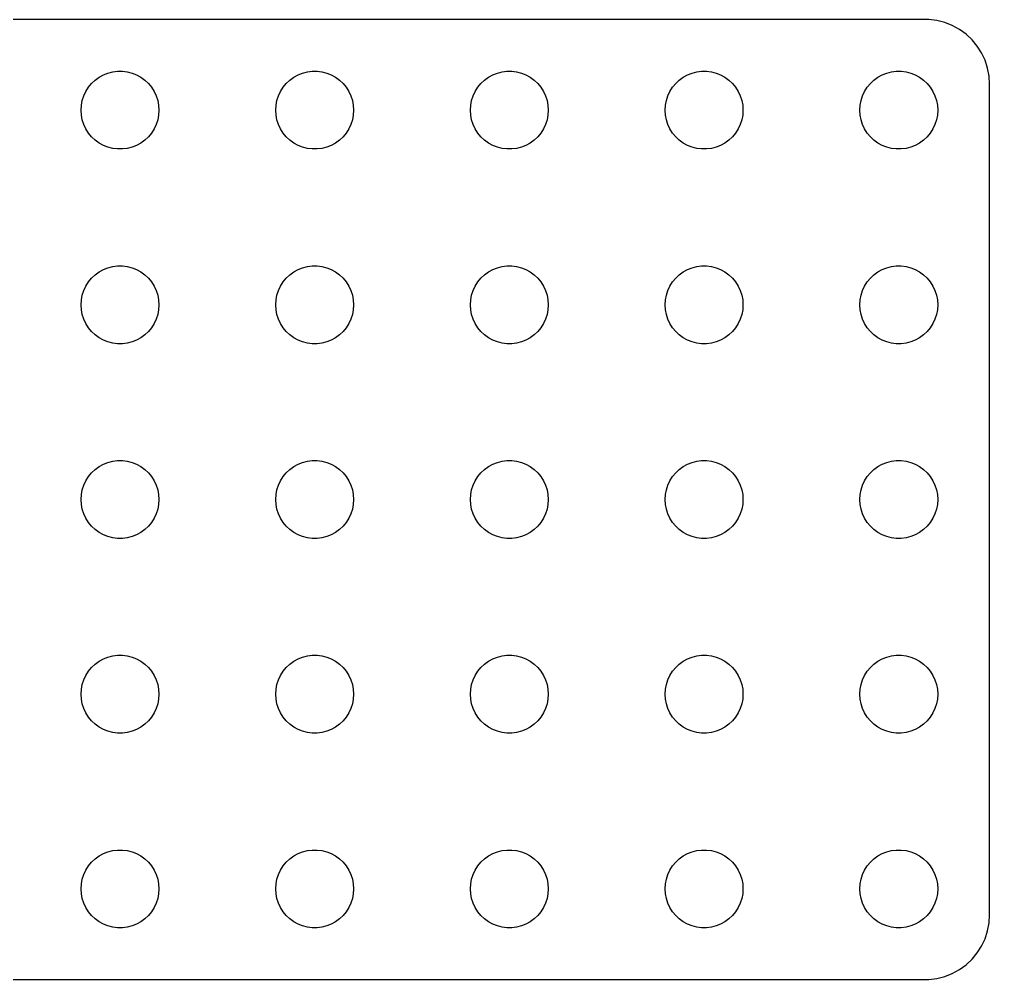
# Model space of a CAD drawing. Header units: metres. Extents: x -150 to 150, y -37 to 37.
# Drawn here: x 74.8 to 149.5, y -37 to 37 of the extents above; entities that cross this region are included whole.
import ezdxf

# ---------------------------------------------------------------- set-up
doc = ezdxf.new("R2010")
doc.units = ezdxf.units.M

msp = doc.modelspace()

# ---------------------------------------------------------------- linework, layer by layer
for p, q in [((144.814, 36.9901), (-144.814, 36.9901)), ((145.437, 36.9114), (144.814, 36.9901)), ((146.045, 36.7553), (145.437, 36.9114)), ((146.629, 36.5241), (146.045, 36.7553)), ((147.179, 36.2216), (146.629, 36.5241)), ((147.687, 35.8526), (147.179, 36.2216)), ((148.145, 35.4227), (147.687, 35.8526)), ((148.545, 34.9389), (148.145, 35.4227)), ((148.882, 34.4088), (148.545, 34.9389)), ((149.149, 33.8406), (148.882, 34.4088)), ((149.343, 33.2434), (149.149, 33.8406)), ((81.573, 32.8532), (81.9379, 32.9469)), ((81.9379, 32.9469), (82.3116, 32.9941)), ((82.3116, 32.9941), (82.6884, 32.9941)), ((82.6884, 32.9941), (83.0621, 32.9469)), ((83.0621, 32.9469), (83.427, 32.8532)), ((96.573, 32.8532), (96.9379, 32.9469)), ((96.9379, 32.9469), (97.3116, 32.9941)), ((97.3116, 32.9941), (97.6884, 32.9941)), ((97.6884, 32.9941), (98.0621, 32.9469)), ((98.0621, 32.9469), (98.427, 32.8532)), ((111.573, 32.8532), (111.938, 32.9469)), ((111.938, 32.9469), (112.312, 32.9941)), ((112.312, 32.9941), (112.688, 32.9941)), ((112.688, 32.9941), (113.062, 32.9469)), ((113.062, 32.9469), (113.427, 32.8532)), ((126.573, 32.8532), (126.938, 32.9469)), ((126.938, 32.9469), (127.312, 32.9941)), ((127.312, 32.9941), (127.688, 32.9941)), ((127.688, 32.9941), (128.062, 32.9469)), ((128.062, 32.9469), (128.427, 32.8532)), ((141.573, 32.8532), (141.938, 32.9469)), ((141.938, 32.9469), (142.312, 32.9941)), ((142.312, 32.9941), (142.688, 32.9941)), ((142.688, 32.9941), (143.062, 32.9469)), ((143.062, 32.9469), (143.427, 32.8532)), ((149.461, 32.6267), (149.343, 33.2434)), ((80.3131, 32.0536), (80.5877, 32.3115)), ((80.5877, 32.3115), (80.8925, 32.533)), ((80.8925, 32.533), (81.2227, 32.7145)), ((81.2227, 32.7145), (81.573, 32.8532)), ((83.427, 32.8532), (83.7773, 32.7145)), ((83.7773, 32.7145), (84.1075, 32.533)), ((84.1075, 32.533), (84.4123, 32.3115)), ((84.4123, 32.3115), (84.6869, 32.0536)), ((95.3131, 32.0536), (95.5877, 32.3115)), ((95.5877, 32.3115), (95.8925, 32.533)), ((95.8925, 32.533), (96.2227, 32.7145)), ((96.2227, 32.7145), (96.573, 32.8532)), ((98.427, 32.8532), (98.7773, 32.7145)), ((98.7773, 32.7145), (99.1075, 32.533)), ((99.1075, 32.533), (99.4123, 32.3115)), ((99.4123, 32.3115), (99.6869, 32.0536)), ((110.313, 32.0536), (110.588, 32.3115)), ((110.588, 32.3115), (110.893, 32.533)), ((110.893, 32.533), (111.223, 32.7145)), ((111.223, 32.7145), (111.573, 32.8532)), ((113.427, 32.8532), (113.777, 32.7145)), ((113.777, 32.7145), (114.107, 32.533)), ((114.107, 32.533), (114.412, 32.3115)), ((114.412, 32.3115), (114.687, 32.0536)), ((125.313, 32.0536), (125.588, 32.3115)), ((125.588, 32.3115), (125.893, 32.533)), ((125.893, 32.533), (126.223, 32.7145)), ((126.223, 32.7145), (126.573, 32.8532)), ((128.427, 32.8532), (128.777, 32.7145)), ((128.777, 32.7145), (129.107, 32.533)), ((129.107, 32.533), (129.412, 32.3115)), ((129.412, 32.3115), (129.687, 32.0536)), ((140.313, 32.0536), (140.588, 32.3115)), ((140.588, 32.3115), (140.893, 32.533)), ((140.893, 32.533), (141.223, 32.7145)), ((141.223, 32.7145), (141.573, 32.8532)), ((143.427, 32.8532), (143.777, 32.7145)), ((143.777, 32.7145), (144.107, 32.533)), ((144.107, 32.533), (144.412, 32.3115)), ((144.412, 32.3115), (144.687, 32.0536)), ((149.5, 32), (149.461, 32.6267)), ((79.7107, 31.1044), (79.8711, 31.4453)), ((79.8711, 31.4453), (80.073, 31.7634)), ((80.073, 31.7634), (80.3131, 32.0536)), ((84.6869, 32.0536), (84.927, 31.7634)), ((84.927, 31.7634), (85.1289, 31.4453)), ((85.1289, 31.4453), (85.2893, 31.1044)), ((94.7107, 31.1044), (94.8711, 31.4453)), ((94.8711, 31.4453), (95.073, 31.7634)), ((95.073, 31.7634), (95.3131, 32.0536)), ((99.6869, 32.0536), (99.927, 31.7634)), ((99.927, 31.7634), (100.129, 31.4453)), ((100.129, 31.4453), (100.289, 31.1044)), ((109.711, 31.1044), (109.871, 31.4453)), ((109.871, 31.4453), (110.073, 31.7634)), ((110.073, 31.7634), (110.313, 32.0536)), ((114.687, 32.0536), (114.927, 31.7634)), ((114.927, 31.7634), (115.129, 31.4453)), ((115.129, 31.4453), (115.289, 31.1044)), ((124.711, 31.1044), (124.871, 31.4453)), ((124.871, 31.4453), (125.073, 31.7634)), ((125.073, 31.7634), (125.313, 32.0536)), ((129.687, 32.0536), (129.927, 31.7634)), ((129.927, 31.7634), (130.129, 31.4453)), ((130.129, 31.4453), (130.289, 31.1044)), ((139.711, 31.1044), (139.871, 31.4453)), ((139.871, 31.4453), (140.073, 31.7634)), ((140.073, 31.7634), (140.313, 32.0536)), ((144.687, 32.0536), (144.927, 31.7634)), ((144.927, 31.7634), (145.129, 31.4453)), ((145.129, 31.4453), (145.289, 31.1044)), ((149.5, -32), (149.5, 32)), ((79.5237, 30.376), (79.5943, 30.7461)), ((79.5943, 30.7461), (79.7107, 31.1044)), ((85.2893, 31.1044), (85.4057, 30.7461)), ((85.4057, 30.7461), (85.4763, 30.376)), ((94.5237, 30.376), (94.5943, 30.7461)), ((94.5943, 30.7461), (94.7107, 31.1044)), ((100.289, 31.1044), (100.406, 30.7461)), ((100.406, 30.7461), (100.476, 30.376)), ((109.524, 30.376), (109.594, 30.7461)), ((109.594, 30.7461), (109.711, 31.1044)), ((115.289, 31.1044), (115.406, 30.7461)), ((115.406, 30.7461), (115.476, 30.376)), ((124.524, 30.376), (124.594, 30.7461)), ((124.594, 30.7461), (124.711, 31.1044)), ((130.289, 31.1044), (130.406, 30.7461)), ((130.406, 30.7461), (130.476, 30.376)), ((139.524, 30.376), (139.594, 30.7461)), ((139.594, 30.7461), (139.711, 31.1044)), ((145.289, 31.1044), (145.406, 30.7461)), ((145.406, 30.7461), (145.476, 30.376)), ((79.5, 30), (79.5237, 30.376)), ((79.5237, 29.624), (79.5, 30)), ((85.4763, 30.376), (85.5, 30)), ((85.5, 30), (85.4763, 29.624)), ((94.5, 30), (94.5237, 30.376)), ((94.5237, 29.624), (94.5, 30)), ((100.476, 30.376), (100.5, 30)), ((100.5, 30), (100.476, 29.624)), ((109.5, 30), (109.524, 30.376)), ((109.524, 29.624), (109.5, 30)), ((115.476, 30.376), (115.5, 30)), ((115.5, 30), (115.476, 29.624)), ((124.5, 30), (124.524, 30.376)), ((124.524, 29.624), (124.5, 30)), ((130.476, 30.376), (130.5, 30)), ((130.5, 30), (130.476, 29.624)), ((139.5, 30), (139.524, 30.376)), ((139.524, 29.624), (139.5, 30)), ((145.476, 30.376), (145.5, 30)), ((145.5, 30), (145.476, 29.624)), ((79.5943, 29.2539), (79.5237, 29.624)), ((79.7107, 28.8956), (79.5943, 29.2539)), ((85.4057, 29.2539), (85.2893, 28.8956)), ((85.4763, 29.624), (85.4057, 29.2539)), ((94.5943, 29.2539), (94.5237, 29.624)), ((94.7107, 28.8956), (94.5943, 29.2539)), ((100.406, 29.2539), (100.289, 28.8956)), ((100.476, 29.624), (100.406, 29.2539)), ((109.594, 29.2539), (109.524, 29.624)), ((109.711, 28.8956), (109.594, 29.2539)), ((115.406, 29.2539), (115.289, 28.8956)), ((115.476, 29.624), (115.406, 29.2539)), ((124.594, 29.2539), (124.524, 29.624)), ((124.711, 28.8956), (124.594, 29.2539)), ((130.406, 29.2539), (130.289, 28.8956)), ((130.476, 29.624), (130.406, 29.2539)), ((139.594, 29.2539), (139.524, 29.624)), ((139.711, 28.8956), (139.594, 29.2539)), ((145.406, 29.2539), (145.289, 28.8956)), ((145.476, 29.624), (145.406, 29.2539)), ((79.8711, 28.5547), (79.7107, 28.8956)), ((80.073, 28.2366), (79.8711, 28.5547)), ((85.1289, 28.5547), (84.927, 28.2366)), ((85.2893, 28.8956), (85.1289, 28.5547)), ((94.8711, 28.5547), (94.7107, 28.8956)), ((95.073, 28.2366), (94.8711, 28.5547)), ((100.129, 28.5547), (99.927, 28.2366)), ((100.289, 28.8956), (100.129, 28.5547)), ((109.871, 28.5547), (109.711, 28.8956)), ((110.073, 28.2366), (109.871, 28.5547)), ((115.129, 28.5547), (114.927, 28.2366)), ((115.289, 28.8956), (115.129, 28.5547)), ((124.871, 28.5547), (124.711, 28.8956)), ((125.073, 28.2366), (124.871, 28.5547)), ((130.129, 28.5547), (129.927, 28.2366)), ((130.289, 28.8956), (130.129, 28.5547)), ((139.871, 28.5547), (139.711, 28.8956)), ((140.073, 28.2366), (139.871, 28.5547)), ((145.129, 28.5547), (144.927, 28.2366)), ((145.289, 28.8956), (145.129, 28.5547)), ((80.3131, 27.9464), (80.073, 28.2366)), ((80.5877, 27.6884), (80.3131, 27.9464)), ((80.8925, 27.467), (80.5877, 27.6884)), ((84.4123, 27.6884), (84.1075, 27.467)), ((84.6869, 27.9464), (84.4123, 27.6884)), ((84.927, 28.2366), (84.6869, 27.9464)), ((95.3131, 27.9464), (95.073, 28.2366)), ((95.5877, 27.6884), (95.3131, 27.9464)), ((95.8925, 27.467), (95.5877, 27.6884)), ((99.4123, 27.6884), (99.1075, 27.467)), ((99.6869, 27.9464), (99.4123, 27.6884)), ((99.927, 28.2366), (99.6869, 27.9464)), ((110.313, 27.9464), (110.073, 28.2366)), ((110.588, 27.6884), (110.313, 27.9464)), ((110.893, 27.467), (110.588, 27.6884)), ((114.412, 27.6884), (114.107, 27.467)), ((114.687, 27.9464), (114.412, 27.6884)), ((114.927, 28.2366), (114.687, 27.9464)), ((125.313, 27.9464), (125.073, 28.2366)), ((125.588, 27.6884), (125.313, 27.9464)), ((125.893, 27.467), (125.588, 27.6884)), ((129.412, 27.6884), (129.107, 27.467)), ((129.687, 27.9464), (129.412, 27.6884)), ((129.927, 28.2366), (129.687, 27.9464)), ((140.313, 27.9464), (140.073, 28.2366)), ((140.588, 27.6884), (140.313, 27.9464)), ((140.893, 27.467), (140.588, 27.6884)), ((144.412, 27.6884), (144.107, 27.467)), ((144.687, 27.9464), (144.412, 27.6884)), ((144.927, 28.2366), (144.687, 27.9464)), ((81.2227, 27.2855), (80.8925, 27.467)), ((81.573, 27.1468), (81.2227, 27.2855)), ((81.9379, 27.0531), (81.573, 27.1468)), ((82.3116, 27.0059), (81.9379, 27.0531)), ((82.6884, 27.0059), (82.3116, 27.0059)), ((83.0621, 27.0531), (82.6884, 27.0059)), ((83.427, 27.1468), (83.0621, 27.0531)), ((83.7773, 27.2855), (83.427, 27.1468)), ((84.1075, 27.467), (83.7773, 27.2855)), ((96.2227, 27.2855), (95.8925, 27.467)), ((96.573, 27.1468), (96.2227, 27.2855)), ((96.9379, 27.0531), (96.573, 27.1468)), ((97.3116, 27.0059), (96.9379, 27.0531)), ((97.6884, 27.0059), (97.3116, 27.0059)), ((98.0621, 27.0531), (97.6884, 27.0059)), ((98.427, 27.1468), (98.0621, 27.0531)), ((98.7773, 27.2855), (98.427, 27.1468)), ((99.1075, 27.467), (98.7773, 27.2855)), ((111.223, 27.2855), (110.893, 27.467)), ((111.573, 27.1468), (111.223, 27.2855)), ((111.938, 27.0531), (111.573, 27.1468)), ((112.312, 27.0059), (111.938, 27.0531)), ((112.688, 27.0059), (112.312, 27.0059)), ((113.062, 27.0531), (112.688, 27.0059)), ((113.427, 27.1468), (113.062, 27.0531)), ((113.777, 27.2855), (113.427, 27.1468)), ((114.107, 27.467), (113.777, 27.2855)), ((126.223, 27.2855), (125.893, 27.467)), ((126.573, 27.1468), (126.223, 27.2855)), ((126.938, 27.0531), (126.573, 27.1468)), ((127.312, 27.0059), (126.938, 27.0531)), ((127.688, 27.0059), (127.312, 27.0059)), ((128.062, 27.0531), (127.688, 27.0059)), ((128.427, 27.1468), (128.062, 27.0531)), ((128.777, 27.2855), (128.427, 27.1468)), ((129.107, 27.467), (128.777, 27.2855)), ((141.223, 27.2855), (140.893, 27.467)), ((141.573, 27.1468), (141.223, 27.2855)), ((141.938, 27.0531), (141.573, 27.1468)), ((142.312, 27.0059), (141.938, 27.0531)), ((142.688, 27.0059), (142.312, 27.0059)), ((143.062, 27.0531), (142.688, 27.0059)), ((143.427, 27.1468), (143.062, 27.0531)), ((143.777, 27.2855), (143.427, 27.1468)), ((144.107, 27.467), (143.777, 27.2855)), ((81.573, 17.8532), (81.9379, 17.9469)), ((81.9379, 17.9469), (82.3116, 17.9941)), ((82.3116, 17.9941), (82.6884, 17.9941)), ((82.6884, 17.9941), (83.0621, 17.9469)), ((83.0621, 17.9469), (83.427, 17.8532)), ((96.573, 17.8532), (96.9379, 17.9469)), ((96.9379, 17.9469), (97.3116, 17.9941)), ((97.3116, 17.9941), (97.6884, 17.9941)), ((97.6884, 17.9941), (98.0621, 17.9469)), ((98.0621, 17.9469), (98.427, 17.8532)), ((111.573, 17.8532), (111.938, 17.9469)), ((111.938, 17.9469), (112.312, 17.9941)), ((112.312, 17.9941), (112.688, 17.9941)), ((112.688, 17.9941), (113.062, 17.9469)), ((113.062, 17.9469), (113.427, 17.8532)), ((126.573, 17.8532), (126.938, 17.9469)), ((126.938, 17.9469), (127.312, 17.9941)), ((127.312, 17.9941), (127.688, 17.9941)), ((127.688, 17.9941), (128.062, 17.9469)), ((128.062, 17.9469), (128.427, 17.8532)), ((141.573, 17.8532), (141.938, 17.9469)), ((141.938, 17.9469), (142.312, 17.9941)), ((142.312, 17.9941), (142.688, 17.9941)), ((142.688, 17.9941), (143.062, 17.9469)), ((143.062, 17.9469), (143.427, 17.8532)), ((80.3131, 17.0536), (80.5877, 17.3115)), ((80.5877, 17.3115), (80.8925, 17.533)), ((80.8925, 17.533), (81.2227, 17.7145)), ((81.2227, 17.7145), (81.573, 17.8532)), ((83.427, 17.8532), (83.7773, 17.7145)), ((83.7773, 17.7145), (84.1075, 17.533)), ((84.1075, 17.533), (84.4123, 17.3115)), ((84.4123, 17.3115), (84.6869, 17.0536)), ((95.3131, 17.0536), (95.5877, 17.3115)), ((95.5877, 17.3115), (95.8925, 17.533)), ((95.8925, 17.533), (96.2227, 17.7145)), ((96.2227, 17.7145), (96.573, 17.8532)), ((98.427, 17.8532), (98.7773, 17.7145)), ((98.7773, 17.7145), (99.1075, 17.533)), ((99.1075, 17.533), (99.4123, 17.3115)), ((99.4123, 17.3115), (99.6869, 17.0536)), ((110.313, 17.0536), (110.588, 17.3115)), ((110.588, 17.3115), (110.893, 17.533)), ((110.893, 17.533), (111.223, 17.7145)), ((111.223, 17.7145), (111.573, 17.8532)), ((113.427, 17.8532), (113.777, 17.7145)), ((113.777, 17.7145), (114.107, 17.533)), ((114.107, 17.533), (114.412, 17.3115)), ((114.412, 17.3115), (114.687, 17.0536)), ((125.313, 17.0536), (125.588, 17.3115)), ((125.588, 17.3115), (125.893, 17.533)), ((125.893, 17.533), (126.223, 17.7145)), ((126.223, 17.7145), (126.573, 17.8532)), ((128.427, 17.8532), (128.777, 17.7145)), ((128.777, 17.7145), (129.107, 17.533)), ((129.107, 17.533), (129.412, 17.3115)), ((129.412, 17.3115), (129.687, 17.0536)), ((140.313, 17.0536), (140.588, 17.3115)), ((140.588, 17.3115), (140.893, 17.533)), ((140.893, 17.533), (141.223, 17.7145)), ((141.223, 17.7145), (141.573, 17.8532)), ((143.427, 17.8532), (143.777, 17.7145)), ((143.777, 17.7145), (144.107, 17.533)), ((144.107, 17.533), (144.412, 17.3115)), ((144.412, 17.3115), (144.687, 17.0536)), ((79.7107, 16.1044), (79.8711, 16.4453)), ((79.8711, 16.4453), (80.073, 16.7634)), ((80.073, 16.7634), (80.3131, 17.0536)), ((84.6869, 17.0536), (84.927, 16.7634)), ((84.927, 16.7634), (85.1289, 16.4453)), ((85.1289, 16.4453), (85.2893, 16.1044)), ((94.7107, 16.1044), (94.8711, 16.4453)), ((94.8711, 16.4453), (95.073, 16.7634)), ((95.073, 16.7634), (95.3131, 17.0536)), ((99.6869, 17.0536), (99.927, 16.7634)), ((99.927, 16.7634), (100.129, 16.4453)), ((100.129, 16.4453), (100.289, 16.1044)), ((109.711, 16.1044), (109.871, 16.4453)), ((109.871, 16.4453), (110.073, 16.7634)), ((110.073, 16.7634), (110.313, 17.0536)), ((114.687, 17.0536), (114.927, 16.7634)), ((114.927, 16.7634), (115.129, 16.4453)), ((115.129, 16.4453), (115.289, 16.1044)), ((124.711, 16.1044), (124.871, 16.4453)), ((124.871, 16.4453), (125.073, 16.7634)), ((125.073, 16.7634), (125.313, 17.0536)), ((129.687, 17.0536), (129.927, 16.7634)), ((129.927, 16.7634), (130.129, 16.4453)), ((130.129, 16.4453), (130.289, 16.1044)), ((139.711, 16.1044), (139.871, 16.4453)), ((139.871, 16.4453), (140.073, 16.7634)), ((140.073, 16.7634), (140.313, 17.0536)), ((144.687, 17.0536), (144.927, 16.7634)), ((144.927, 16.7634), (145.129, 16.4453)), ((145.129, 16.4453), (145.289, 16.1044)), ((79.5237, 15.376), (79.5943, 15.7461)), ((79.5943, 15.7461), (79.7107, 16.1044)), ((85.2893, 16.1044), (85.4057, 15.7461)), ((85.4057, 15.7461), (85.4763, 15.376)), ((94.5237, 15.376), (94.5943, 15.7461)), ((94.5943, 15.7461), (94.7107, 16.1044)), ((100.289, 16.1044), (100.406, 15.7461)), ((100.406, 15.7461), (100.476, 15.376)), ((109.524, 15.376), (109.594, 15.7461)), ((109.594, 15.7461), (109.711, 16.1044)), ((115.289, 16.1044), (115.406, 15.7461)), ((115.406, 15.7461), (115.476, 15.376)), ((124.524, 15.376), (124.594, 15.7461)), ((124.594, 15.7461), (124.711, 16.1044)), ((130.289, 16.1044), (130.406, 15.7461)), ((130.406, 15.7461), (130.476, 15.376)), ((139.524, 15.376), (139.594, 15.7461)), ((139.594, 15.7461), (139.711, 16.1044)), ((145.289, 16.1044), (145.406, 15.7461)), ((145.406, 15.7461), (145.476, 15.376)), ((79.5, 15), (79.5237, 15.376)), ((79.5237, 14.624), (79.5, 15)), ((85.4763, 15.376), (85.5, 15)), ((85.5, 15), (85.4763, 14.624)), ((94.5, 15), (94.5237, 15.376)), ((94.5237, 14.624), (94.5, 15)), ((100.476, 15.376), (100.5, 15)), ((100.5, 15), (100.476, 14.624)), ((109.5, 15), (109.524, 15.376)), ((109.524, 14.624), (109.5, 15)), ((115.476, 15.376), (115.5, 15)), ((115.5, 15), (115.476, 14.624)), ((124.5, 15), (124.524, 15.376)), ((124.524, 14.624), (124.5, 15)), ((130.476, 15.376), (130.5, 15)), ((130.5, 15), (130.476, 14.624)), ((139.5, 15), (139.524, 15.376)), ((139.524, 14.624), (139.5, 15)), ((145.476, 15.376), (145.5, 15)), ((145.5, 15), (145.476, 14.624)), ((79.5943, 14.2539), (79.5237, 14.624)), ((79.7107, 13.8956), (79.5943, 14.2539)), ((85.4057, 14.2539), (85.2893, 13.8956)), ((85.4763, 14.624), (85.4057, 14.2539)), ((94.5943, 14.2539), (94.5237, 14.624)), ((94.7107, 13.8956), (94.5943, 14.2539)), ((100.406, 14.2539), (100.289, 13.8956)), ((100.476, 14.624), (100.406, 14.2539)), ((109.594, 14.2539), (109.524, 14.624)), ((109.711, 13.8956), (109.594, 14.2539)), ((115.406, 14.2539), (115.289, 13.8956)), ((115.476, 14.624), (115.406, 14.2539)), ((124.594, 14.2539), (124.524, 14.624)), ((124.711, 13.8956), (124.594, 14.2539)), ((130.406, 14.2539), (130.289, 13.8956)), ((130.476, 14.624), (130.406, 14.2539)), ((139.594, 14.2539), (139.524, 14.624)), ((139.711, 13.8956), (139.594, 14.2539)), ((145.406, 14.2539), (145.289, 13.8956)), ((145.476, 14.624), (145.406, 14.2539)), ((79.8711, 13.5547), (79.7107, 13.8956)), ((80.073, 13.2366), (79.8711, 13.5547)), ((85.1289, 13.5547), (84.927, 13.2366)), ((85.2893, 13.8956), (85.1289, 13.5547)), ((94.8711, 13.5547), (94.7107, 13.8956)), ((95.073, 13.2366), (94.8711, 13.5547)), ((100.129, 13.5547), (99.927, 13.2366)), ((100.289, 13.8956), (100.129, 13.5547)), ((109.871, 13.5547), (109.711, 13.8956)), ((110.073, 13.2366), (109.871, 13.5547)), ((115.129, 13.5547), (114.927, 13.2366)), ((115.289, 13.8956), (115.129, 13.5547)), ((124.871, 13.5547), (124.711, 13.8956)), ((125.073, 13.2366), (124.871, 13.5547)), ((130.129, 13.5547), (129.927, 13.2366)), ((130.289, 13.8956), (130.129, 13.5547)), ((139.871, 13.5547), (139.711, 13.8956)), ((140.073, 13.2366), (139.871, 13.5547)), ((145.129, 13.5547), (144.927, 13.2366)), ((145.289, 13.8956), (145.129, 13.5547)), ((80.3131, 12.9464), (80.073, 13.2366)), ((80.5877, 12.6884), (80.3131, 12.9464)), ((84.6869, 12.9464), (84.4123, 12.6884)), ((84.927, 13.2366), (84.6869, 12.9464)), ((95.3131, 12.9464), (95.073, 13.2366)), ((95.5877, 12.6884), (95.3131, 12.9464)), ((99.6869, 12.9464), (99.4123, 12.6884)), ((99.927, 13.2366), (99.6869, 12.9464)), ((110.313, 12.9464), (110.073, 13.2366)), ((110.588, 12.6884), (110.313, 12.9464)), ((114.687, 12.9464), (114.412, 12.6884)), ((114.927, 13.2366), (114.687, 12.9464)), ((125.313, 12.9464), (125.073, 13.2366)), ((125.588, 12.6884), (125.313, 12.9464)), ((129.687, 12.9464), (129.412, 12.6884)), ((129.927, 13.2366), (129.687, 12.9464)), ((140.313, 12.9464), (140.073, 13.2366)), ((140.588, 12.6884), (140.313, 12.9464)), ((144.687, 12.9464), (144.412, 12.6884)), ((144.927, 13.2366), (144.687, 12.9464)), ((80.8925, 12.467), (80.5877, 12.6884)), ((81.2227, 12.2855), (80.8925, 12.467)), ((81.573, 12.1468), (81.2227, 12.2855)), ((81.9379, 12.0531), (81.573, 12.1468)), ((82.3116, 12.0059), (81.9379, 12.0531)), ((82.6884, 12.0059), (82.3116, 12.0059)), ((83.0621, 12.0531), (82.6884, 12.0059)), ((83.427, 12.1468), (83.0621, 12.0531)), ((83.7773, 12.2855), (83.427, 12.1468)), ((84.1075, 12.467), (83.7773, 12.2855)), ((84.4123, 12.6884), (84.1075, 12.467)), ((95.8925, 12.467), (95.5877, 12.6884)), ((96.2227, 12.2855), (95.8925, 12.467)), ((96.573, 12.1468), (96.2227, 12.2855)), ((96.9379, 12.0531), (96.573, 12.1468)), ((97.3116, 12.0059), (96.9379, 12.0531)), ((97.6884, 12.0059), (97.3116, 12.0059)), ((98.0621, 12.0531), (97.6884, 12.0059)), ((98.427, 12.1468), (98.0621, 12.0531)), ((98.7773, 12.2855), (98.427, 12.1468)), ((99.1075, 12.467), (98.7773, 12.2855)), ((99.4123, 12.6884), (99.1075, 12.467)), ((110.893, 12.467), (110.588, 12.6884)), ((111.223, 12.2855), (110.893, 12.467)), ((111.573, 12.1468), (111.223, 12.2855)), ((111.938, 12.0531), (111.573, 12.1468)), ((112.312, 12.0059), (111.938, 12.0531)), ((112.688, 12.0059), (112.312, 12.0059)), ((113.062, 12.0531), (112.688, 12.0059)), ((113.427, 12.1468), (113.062, 12.0531)), ((113.777, 12.2855), (113.427, 12.1468)), ((114.107, 12.467), (113.777, 12.2855)), ((114.412, 12.6884), (114.107, 12.467)), ((125.893, 12.467), (125.588, 12.6884)), ((126.223, 12.2855), (125.893, 12.467)), ((126.573, 12.1468), (126.223, 12.2855)), ((126.938, 12.0531), (126.573, 12.1468)), ((127.312, 12.0059), (126.938, 12.0531)), ((127.688, 12.0059), (127.312, 12.0059)), ((128.062, 12.0531), (127.688, 12.0059)), ((128.427, 12.1468), (128.062, 12.0531)), ((128.777, 12.2855), (128.427, 12.1468)), ((129.107, 12.467), (128.777, 12.2855)), ((129.412, 12.6884), (129.107, 12.467)), ((140.893, 12.467), (140.588, 12.6884)), ((141.223, 12.2855), (140.893, 12.467)), ((141.573, 12.1468), (141.223, 12.2855)), ((141.938, 12.0531), (141.573, 12.1468)), ((142.312, 12.0059), (141.938, 12.0531)), ((142.688, 12.0059), (142.312, 12.0059)), ((143.062, 12.0531), (142.688, 12.0059)), ((143.427, 12.1468), (143.062, 12.0531)), ((143.777, 12.2855), (143.427, 12.1468)), ((144.107, 12.467), (143.777, 12.2855)), ((144.412, 12.6884), (144.107, 12.467)), ((81.9379, 2.94685), (82.3116, 2.99408)), ((82.3116, 2.99408), (82.6884, 2.99408)), ((82.6884, 2.99408), (83.0621, 2.94685)), ((96.9379, 2.94685), (97.3116, 2.99408)), ((97.3116, 2.99408), (97.6884, 2.99408)), ((97.6884, 2.99408), (98.0621, 2.94685)), ((111.938, 2.94685), (112.312, 2.99408)), ((112.312, 2.99408), (112.688, 2.99408)), ((112.688, 2.99408), (113.062, 2.94685)), ((126.938, 2.94685), (127.312, 2.99408)), ((127.312, 2.99408), (127.688, 2.99408)), ((127.688, 2.99408), (128.062, 2.94685)), ((141.938, 2.94685), (142.312, 2.99408)), ((142.312, 2.99408), (142.688, 2.99408)), ((142.688, 2.99408), (143.062, 2.94685)), ((80.3131, 2.05363), (80.5877, 2.31154)), ((80.5877, 2.31154), (80.8925, 2.53297)), ((80.8925, 2.53297), (81.2227, 2.71448)), ((81.2227, 2.71448), (81.573, 2.85316)), ((81.573, 2.85316), (81.9379, 2.94685)), ((83.0621, 2.94685), (83.427, 2.85316)), ((83.427, 2.85316), (83.7773, 2.71448)), ((83.7773, 2.71448), (84.1075, 2.53297)), ((84.1075, 2.53297), (84.4123, 2.31154)), ((84.4123, 2.31154), (84.6869, 2.05363)), ((95.3131, 2.05363), (95.5877, 2.31154)), ((95.5877, 2.31154), (95.8925, 2.53297)), ((95.8925, 2.53297), (96.2227, 2.71448)), ((96.2227, 2.71448), (96.573, 2.85316)), ((96.573, 2.85316), (96.9379, 2.94685)), ((98.0621, 2.94685), (98.427, 2.85316)), ((98.427, 2.85316), (98.7773, 2.71448)), ((98.7773, 2.71448), (99.1075, 2.53297)), ((99.1075, 2.53297), (99.4123, 2.31154)), ((99.4123, 2.31154), (99.6869, 2.05363)), ((110.313, 2.05363), (110.588, 2.31154)), ((110.588, 2.31154), (110.893, 2.53297)), ((110.893, 2.53297), (111.223, 2.71448)), ((111.223, 2.71448), (111.573, 2.85316)), ((111.573, 2.85316), (111.938, 2.94685)), ((113.062, 2.94685), (113.427, 2.85316)), ((113.427, 2.85316), (113.777, 2.71448)), ((113.777, 2.71448), (114.107, 2.53297)), ((114.107, 2.53297), (114.412, 2.31154)), ((114.412, 2.31154), (114.687, 2.05363)), ((125.313, 2.05363), (125.588, 2.31154)), ((125.588, 2.31154), (125.893, 2.53297)), ((125.893, 2.53297), (126.223, 2.71448)), ((126.223, 2.71448), (126.573, 2.85316)), ((126.573, 2.85316), (126.938, 2.94685)), ((128.062, 2.94685), (128.427, 2.85316)), ((128.427, 2.85316), (128.777, 2.71448)), ((128.777, 2.71448), (129.107, 2.53297)), ((129.107, 2.53297), (129.412, 2.31154)), ((129.412, 2.31154), (129.687, 2.05363)), ((140.313, 2.05363), (140.588, 2.31154)), ((140.588, 2.31154), (140.893, 2.53297)), ((140.893, 2.53297), (141.223, 2.71448)), ((141.223, 2.71448), (141.573, 2.85316)), ((141.573, 2.85316), (141.938, 2.94685)), ((143.062, 2.94685), (143.427, 2.85316)), ((143.427, 2.85316), (143.777, 2.71448)), ((143.777, 2.71448), (144.107, 2.53297)), ((144.107, 2.53297), (144.412, 2.31154)), ((144.412, 2.31154), (144.687, 2.05363)), ((79.8711, 1.44525), (80.073, 1.76335)), ((80.073, 1.76335), (80.3131, 2.05363)), ((84.6869, 2.05363), (84.927, 1.76335)), ((84.927, 1.76335), (85.1289, 1.44525)), ((94.8711, 1.44525), (95.073, 1.76335)), ((95.073, 1.76335), (95.3131, 2.05363)), ((99.6869, 2.05363), (99.927, 1.76335)), ((99.927, 1.76335), (100.129, 1.44525)), ((109.871, 1.44525), (110.073, 1.76335)), ((110.073, 1.76335), (110.313, 2.05363)), ((114.687, 2.05363), (114.927, 1.76335)), ((114.927, 1.76335), (115.129, 1.44525)), ((124.871, 1.44525), (125.073, 1.76335)), ((125.073, 1.76335), (125.313, 2.05363)), ((129.687, 2.05363), (129.927, 1.76335)), ((129.927, 1.76335), (130.129, 1.44525)), ((139.871, 1.44525), (140.073, 1.76335)), ((140.073, 1.76335), (140.313, 2.05363)), ((144.687, 2.05363), (144.927, 1.76335)), ((144.927, 1.76335), (145.129, 1.44525)), ((79.5943, 0.74606), (79.7107, 1.10437)), ((79.7107, 1.10437), (79.8711, 1.44525)), ((85.1289, 1.44525), (85.2893, 1.10437)), ((85.2893, 1.10437), (85.4057, 0.74606)), ((94.5943, 0.74606), (94.7107, 1.10437)), ((94.7107, 1.10437), (94.8711, 1.44525)), ((100.129, 1.44525), (100.289, 1.10437)), ((100.289, 1.10437), (100.406, 0.74606)), ((109.594, 0.74606), (109.711, 1.10437)), ((109.711, 1.10437), (109.871, 1.44525)), ((115.129, 1.44525), (115.289, 1.10437)), ((115.289, 1.10437), (115.406, 0.74606)), ((124.594, 0.74606), (124.711, 1.10437)), ((124.711, 1.10437), (124.871, 1.44525)), ((130.129, 1.44525), (130.289, 1.10437)), ((130.289, 1.10437), (130.406, 0.74606)), ((139.594, 0.74606), (139.711, 1.10437)), ((139.711, 1.10437), (139.871, 1.44525)), ((145.129, 1.44525), (145.289, 1.10437)), ((145.289, 1.10437), (145.406, 0.74606)), ((79.5, 0), (79.5237, 0.37599)), ((79.5237, -0.37599), (79.5, 0)), ((79.5237, 0.37599), (79.5943, 0.74606)), ((85.4057, 0.74606), (85.4763, 0.37599)), ((85.4763, 0.37599), (85.5, 0)), ((85.5, 0), (85.4763, -0.37599)), ((94.5, 0), (94.5237, 0.37599)), ((94.5237, -0.37599), (94.5, 0)), ((94.5237, 0.37599), (94.5943, 0.74606)), ((100.406, 0.74606), (100.476, 0.37599)), ((100.476, 0.37599), (100.5, 0)), ((100.5, 0), (100.476, -0.37599)), ((109.5, 0), (109.524, 0.37599)), ((109.524, -0.37599), (109.5, 0)), ((109.524, 0.37599), (109.594, 0.74606)), ((115.406, 0.74606), (115.476, 0.37599)), ((115.476, 0.37599), (115.5, 0)), ((115.5, 0), (115.476, -0.37599)), ((124.5, 0), (124.524, 0.37599)), ((124.524, -0.37599), (124.5, 0)), ((124.524, 0.37599), (124.594, 0.74606)), ((130.406, 0.74606), (130.476, 0.37599)), ((130.476, 0.37599), (130.5, 0)), ((130.5, 0), (130.476, -0.37599)), ((139.5, 0), (139.524, 0.37599)), ((139.524, -0.37599), (139.5, 0)), ((139.524, 0.37599), (139.594, 0.74606)), ((145.406, 0.74606), (145.476, 0.37599)), ((145.476, 0.37599), (145.5, 0)), ((145.5, 0), (145.476, -0.37599)), ((79.5943, -0.74606), (79.5237, -0.37599)), ((79.7107, -1.10437), (79.5943, -0.74606)), ((85.4057, -0.74606), (85.2893, -1.10437)), ((85.4763, -0.37599), (85.4057, -0.74606)), ((94.5943, -0.74606), (94.5237, -0.37599)), ((94.7107, -1.10437), (94.5943, -0.74606)), ((100.406, -0.74606), (100.289, -1.10437)), ((100.476, -0.37599), (100.406, -0.74606)), ((109.594, -0.74606), (109.524, -0.37599)), ((109.711, -1.10437), (109.594, -0.74606)), ((115.406, -0.74606), (115.289, -1.10437)), ((115.476, -0.37599), (115.406, -0.74606)), ((124.594, -0.74606), (124.524, -0.37599)), ((124.711, -1.10437), (124.594, -0.74606)), ((130.406, -0.74606), (130.289, -1.10437)), ((130.476, -0.37599), (130.406, -0.74606)), ((139.594, -0.74606), (139.524, -0.37599)), ((139.711, -1.10437), (139.594, -0.74606)), ((145.406, -0.74606), (145.289, -1.10437)), ((145.476, -0.37599), (145.406, -0.74606)), ((79.8711, -1.44525), (79.7107, -1.10437)), ((80.073, -1.76335), (79.8711, -1.44525)), ((85.1289, -1.44525), (84.927, -1.76335)), ((85.2893, -1.10437), (85.1289, -1.44525)), ((94.8711, -1.44525), (94.7107, -1.10437)), ((95.073, -1.76335), (94.8711, -1.44525)), ((100.129, -1.44525), (99.927, -1.76335)), ((100.289, -1.10437), (100.129, -1.44525)), ((109.871, -1.44525), (109.711, -1.10437)), ((110.073, -1.76335), (109.871, -1.44525)), ((115.129, -1.44525), (114.927, -1.76335)), ((115.289, -1.10437), (115.129, -1.44525)), ((124.871, -1.44525), (124.711, -1.10437)), ((125.073, -1.76335), (124.871, -1.44525)), ((130.129, -1.44525), (129.927, -1.76335)), ((130.289, -1.10437), (130.129, -1.44525)), ((139.871, -1.44525), (139.711, -1.10437)), ((140.073, -1.76335), (139.871, -1.44525)), ((145.129, -1.44525), (144.927, -1.76335)), ((145.289, -1.10437), (145.129, -1.44525)), ((80.3131, -2.05363), (80.073, -1.76335)), ((80.5877, -2.31154), (80.3131, -2.05363)), ((84.6869, -2.05363), (84.4123, -2.31154)), ((84.927, -1.76335), (84.6869, -2.05363)), ((95.3131, -2.05363), (95.073, -1.76335)), ((95.5877, -2.31154), (95.3131, -2.05363)), ((99.6869, -2.05363), (99.4123, -2.31154)), ((99.927, -1.76335), (99.6869, -2.05363)), ((110.313, -2.05363), (110.073, -1.76335)), ((110.588, -2.31154), (110.313, -2.05363)), ((114.687, -2.05363), (114.412, -2.31154)), ((114.927, -1.76335), (114.687, -2.05363)), ((125.313, -2.05363), (125.073, -1.76335)), ((125.588, -2.31154), (125.313, -2.05363)), ((129.687, -2.05363), (129.412, -2.31154)), ((129.927, -1.76335), (129.687, -2.05363)), ((140.313, -2.05363), (140.073, -1.76335)), ((140.588, -2.31154), (140.313, -2.05363)), ((144.687, -2.05363), (144.412, -2.31154)), ((144.927, -1.76335), (144.687, -2.05363)), ((80.8925, -2.53297), (80.5877, -2.31154)), ((81.2227, -2.71448), (80.8925, -2.53297)), ((81.573, -2.85316), (81.2227, -2.71448)), ((81.9379, -2.94685), (81.573, -2.85316)), ((82.3116, -2.99408), (81.9379, -2.94685)), ((83.0621, -2.94685), (82.6884, -2.99408)), ((83.427, -2.85316), (83.0621, -2.94685)), ((83.7773, -2.71448), (83.427, -2.85316)), ((84.1075, -2.53297), (83.7773, -2.71448)), ((84.4123, -2.31154), (84.1075, -2.53297)), ((95.8925, -2.53297), (95.5877, -2.31154)), ((96.2227, -2.71448), (95.8925, -2.53297)), ((96.573, -2.85316), (96.2227, -2.71448)), ((96.9379, -2.94685), (96.573, -2.85316)), ((97.3116, -2.99408), (96.9379, -2.94685)), ((98.0621, -2.94685), (97.6884, -2.99408)), ((98.427, -2.85316), (98.0621, -2.94685)), ((98.7773, -2.71448), (98.427, -2.85316)), ((99.1075, -2.53297), (98.7773, -2.71448)), ((99.4123, -2.31154), (99.1075, -2.53297)), ((110.893, -2.53297), (110.588, -2.31154)), ((111.223, -2.71448), (110.893, -2.53297)), ((111.573, -2.85316), (111.223, -2.71448)), ((111.938, -2.94685), (111.573, -2.85316)), ((112.312, -2.99408), (111.938, -2.94685)), ((113.062, -2.94685), (112.688, -2.99408)), ((113.427, -2.85316), (113.062, -2.94685)), ((113.777, -2.71448), (113.427, -2.85316)), ((114.107, -2.53297), (113.777, -2.71448)), ((114.412, -2.31154), (114.107, -2.53297)), ((125.893, -2.53297), (125.588, -2.31154)), ((126.223, -2.71448), (125.893, -2.53297)), ((126.573, -2.85316), (126.223, -2.71448)), ((126.938, -2.94685), (126.573, -2.85316)), ((127.312, -2.99408), (126.938, -2.94685)), ((128.062, -2.94685), (127.688, -2.99408)), ((128.427, -2.85316), (128.062, -2.94685)), ((128.777, -2.71448), (128.427, -2.85316)), ((129.107, -2.53297), (128.777, -2.71448)), ((129.412, -2.31154), (129.107, -2.53297)), ((140.893, -2.53297), (140.588, -2.31154)), ((141.223, -2.71448), (140.893, -2.53297)), ((141.573, -2.85316), (141.223, -2.71448)), ((141.938, -2.94685), (141.573, -2.85316)), ((142.312, -2.99408), (141.938, -2.94685)), ((143.062, -2.94685), (142.688, -2.99408)), ((143.427, -2.85316), (143.062, -2.94685)), ((143.777, -2.71448), (143.427, -2.85316)), ((144.107, -2.53297), (143.777, -2.71448)), ((144.412, -2.31154), (144.107, -2.53297)), ((82.6884, -2.99408), (82.3116, -2.99408)), ((97.6884, -2.99408), (97.3116, -2.99408)), ((112.688, -2.99408), (112.312, -2.99408)), ((127.688, -2.99408), (127.312, -2.99408)), ((142.688, -2.99408), (142.312, -2.99408)), ((80.3131, -12.9464), (80.5877, -12.6884)), ((80.5877, -12.6884), (80.8925, -12.467)), ((80.8925, -12.467), (81.2227, -12.2855)), ((81.2227, -12.2855), (81.573, -12.1468)), ((81.573, -12.1468), (81.9379, -12.0531)), ((81.9379, -12.0531), (82.3116, -12.0059)), ((82.3116, -12.0059), (82.6884, -12.0059)), ((82.6884, -12.0059), (83.0621, -12.0531)), ((83.0621, -12.0531), (83.427, -12.1468)), ((83.427, -12.1468), (83.7773, -12.2855)), ((83.7773, -12.2855), (84.1075, -12.467)), ((84.1075, -12.467), (84.4123, -12.6884)), ((84.4123, -12.6884), (84.6869, -12.9464)), ((95.3131, -12.9464), (95.5877, -12.6884)), ((95.5877, -12.6884), (95.8925, -12.467)), ((95.8925, -12.467), (96.2227, -12.2855)), ((96.2227, -12.2855), (96.573, -12.1468)), ((96.573, -12.1468), (96.9379, -12.0531)), ((96.9379, -12.0531), (97.3116, -12.0059)), ((97.3116, -12.0059), (97.6884, -12.0059)), ((97.6884, -12.0059), (98.0621, -12.0531)), ((98.0621, -12.0531), (98.427, -12.1468)), ((98.427, -12.1468), (98.7773, -12.2855)), ((98.7773, -12.2855), (99.1075, -12.467)), ((99.1075, -12.467), (99.4123, -12.6884)), ((99.4123, -12.6884), (99.6869, -12.9464)), ((110.313, -12.9464), (110.588, -12.6884)), ((110.588, -12.6884), (110.893, -12.467)), ((110.893, -12.467), (111.223, -12.2855)), ((111.223, -12.2855), (111.573, -12.1468)), ((111.573, -12.1468), (111.938, -12.0531)), ((111.938, -12.0531), (112.312, -12.0059)), ((112.312, -12.0059), (112.688, -12.0059)), ((112.688, -12.0059), (113.062, -12.0531)), ((113.062, -12.0531), (113.427, -12.1468)), ((113.427, -12.1468), (113.777, -12.2855)), ((113.777, -12.2855), (114.107, -12.467)), ((114.107, -12.467), (114.412, -12.6884)), ((114.412, -12.6884), (114.687, -12.9464)), ((125.313, -12.9464), (125.588, -12.6884)), ((125.588, -12.6884), (125.893, -12.467)), ((125.893, -12.467), (126.223, -12.2855)), ((126.223, -12.2855), (126.573, -12.1468)), ((126.573, -12.1468), (126.938, -12.0531)), ((126.938, -12.0531), (127.312, -12.0059)), ((127.312, -12.0059), (127.688, -12.0059)), ((127.688, -12.0059), (128.062, -12.0531)), ((128.062, -12.0531), (128.427, -12.1468)), ((128.427, -12.1468), (128.777, -12.2855)), ((128.777, -12.2855), (129.107, -12.467)), ((129.107, -12.467), (129.412, -12.6884)), ((129.412, -12.6884), (129.687, -12.9464)), ((140.313, -12.9464), (140.588, -12.6884)), ((140.588, -12.6884), (140.893, -12.467)), ((140.893, -12.467), (141.223, -12.2855)), ((141.223, -12.2855), (141.573, -12.1468)), ((141.573, -12.1468), (141.938, -12.0531)), ((141.938, -12.0531), (142.312, -12.0059)), ((142.312, -12.0059), (142.688, -12.0059)), ((142.688, -12.0059), (143.062, -12.0531)), ((143.062, -12.0531), (143.427, -12.1468)), ((143.427, -12.1468), (143.777, -12.2855)), ((143.777, -12.2855), (144.107, -12.467)), ((144.107, -12.467), (144.412, -12.6884)), ((144.412, -12.6884), (144.687, -12.9464)), ((79.8711, -13.5547), (80.073, -13.2366)), ((80.073, -13.2366), (80.3131, -12.9464)), ((84.6869, -12.9464), (84.927, -13.2366)), ((84.927, -13.2366), (85.1289, -13.5547)), ((94.8711, -13.5547), (95.073, -13.2366)), ((95.073, -13.2366), (95.3131, -12.9464)), ((99.6869, -12.9464), (99.927, -13.2366)), ((99.927, -13.2366), (100.129, -13.5547)), ((109.871, -13.5547), (110.073, -13.2366)), ((110.073, -13.2366), (110.313, -12.9464)), ((114.687, -12.9464), (114.927, -13.2366)), ((114.927, -13.2366), (115.129, -13.5547)), ((124.871, -13.5547), (125.073, -13.2366)), ((125.073, -13.2366), (125.313, -12.9464)), ((129.687, -12.9464), (129.927, -13.2366)), ((129.927, -13.2366), (130.129, -13.5547)), ((139.871, -13.5547), (140.073, -13.2366)), ((140.073, -13.2366), (140.313, -12.9464)), ((144.687, -12.9464), (144.927, -13.2366)), ((144.927, -13.2366), (145.129, -13.5547)), ((79.5943, -14.2539), (79.7107, -13.8956)), ((79.7107, -13.8956), (79.8711, -13.5547)), ((85.1289, -13.5547), (85.2893, -13.8956)), ((85.2893, -13.8956), (85.4057, -14.2539)), ((94.5943, -14.2539), (94.7107, -13.8956)), ((94.7107, -13.8956), (94.8711, -13.5547)), ((100.129, -13.5547), (100.289, -13.8956)), ((100.289, -13.8956), (100.406, -14.2539)), ((109.594, -14.2539), (109.711, -13.8956)), ((109.711, -13.8956), (109.871, -13.5547)), ((115.129, -13.5547), (115.289, -13.8956)), ((115.289, -13.8956), (115.406, -14.2539)), ((124.594, -14.2539), (124.711, -13.8956)), ((124.711, -13.8956), (124.871, -13.5547)), ((130.129, -13.5547), (130.289, -13.8956)), ((130.289, -13.8956), (130.406, -14.2539)), ((139.594, -14.2539), (139.711, -13.8956)), ((139.711, -13.8956), (139.871, -13.5547)), ((145.129, -13.5547), (145.289, -13.8956)), ((145.289, -13.8956), (145.406, -14.2539)), ((79.5, -15), (79.5237, -14.624)), ((79.5237, -14.624), (79.5943, -14.2539)), ((85.4057, -14.2539), (85.4763, -14.624)), ((85.4763, -14.624), (85.5, -15)), ((94.5, -15), (94.5237, -14.624)), ((94.5237, -14.624), (94.5943, -14.2539)), ((100.406, -14.2539), (100.476, -14.624)), ((100.476, -14.624), (100.5, -15)), ((109.5, -15), (109.524, -14.624)), ((109.524, -14.624), (109.594, -14.2539)), ((115.406, -14.2539), (115.476, -14.624)), ((115.476, -14.624), (115.5, -15)), ((124.5, -15), (124.524, -14.624)), ((124.524, -14.624), (124.594, -14.2539)), ((130.406, -14.2539), (130.476, -14.624)), ((130.476, -14.624), (130.5, -15)), ((139.5, -15), (139.524, -14.624)), ((139.524, -14.624), (139.594, -14.2539)), ((145.406, -14.2539), (145.476, -14.624)), ((145.476, -14.624), (145.5, -15)), ((79.5237, -15.376), (79.5, -15)), ((79.5943, -15.7461), (79.5237, -15.376)), ((85.4763, -15.376), (85.4057, -15.7461)), ((85.5, -15), (85.4763, -15.376)), ((94.5237, -15.376), (94.5, -15)), ((94.5943, -15.7461), (94.5237, -15.376)), ((100.476, -15.376), (100.406, -15.7461)), ((100.5, -15), (100.476, -15.376)), ((109.524, -15.376), (109.5, -15)), ((109.594, -15.7461), (109.524, -15.376)), ((115.476, -15.376), (115.406, -15.7461)), ((115.5, -15), (115.476, -15.376)), ((124.524, -15.376), (124.5, -15)), ((124.594, -15.7461), (124.524, -15.376)), ((130.476, -15.376), (130.406, -15.7461)), ((130.5, -15), (130.476, -15.376)), ((139.524, -15.376), (139.5, -15)), ((139.594, -15.7461), (139.524, -15.376)), ((145.476, -15.376), (145.406, -15.7461)), ((145.5, -15), (145.476, -15.376)), ((79.7107, -16.1044), (79.5943, -15.7461)), ((79.8711, -16.4453), (79.7107, -16.1044)), ((85.2893, -16.1044), (85.1289, -16.4453)), ((85.4057, -15.7461), (85.2893, -16.1044)), ((94.7107, -16.1044), (94.5943, -15.7461)), ((94.8711, -16.4453), (94.7107, -16.1044)), ((100.289, -16.1044), (100.129, -16.4453)), ((100.406, -15.7461), (100.289, -16.1044)), ((109.711, -16.1044), (109.594, -15.7461)), ((109.871, -16.4453), (109.711, -16.1044)), ((115.289, -16.1044), (115.129, -16.4453)), ((115.406, -15.7461), (115.289, -16.1044)), ((124.711, -16.1044), (124.594, -15.7461)), ((124.871, -16.4453), (124.711, -16.1044)), ((130.289, -16.1044), (130.129, -16.4453)), ((130.406, -15.7461), (130.289, -16.1044)), ((139.711, -16.1044), (139.594, -15.7461)), ((139.871, -16.4453), (139.711, -16.1044)), ((145.289, -16.1044), (145.129, -16.4453)), ((145.406, -15.7461), (145.289, -16.1044)), ((80.073, -16.7634), (79.8711, -16.4453)), ((80.3131, -17.0536), (80.073, -16.7634)), ((80.5877, -17.3115), (80.3131, -17.0536)), ((84.6869, -17.0536), (84.4123, -17.3115)), ((84.927, -16.7634), (84.6869, -17.0536)), ((85.1289, -16.4453), (84.927, -16.7634)), ((95.073, -16.7634), (94.8711, -16.4453)), ((95.3131, -17.0536), (95.073, -16.7634)), ((95.5877, -17.3115), (95.3131, -17.0536)), ((99.6869, -17.0536), (99.4123, -17.3115)), ((99.927, -16.7634), (99.6869, -17.0536)), ((100.129, -16.4453), (99.927, -16.7634)), ((110.073, -16.7634), (109.871, -16.4453)), ((110.313, -17.0536), (110.073, -16.7634)), ((110.588, -17.3115), (110.313, -17.0536)), ((114.687, -17.0536), (114.412, -17.3115)), ((114.927, -16.7634), (114.687, -17.0536)), ((115.129, -16.4453), (114.927, -16.7634)), ((125.073, -16.7634), (124.871, -16.4453)), ((125.313, -17.0536), (125.073, -16.7634)), ((125.588, -17.3115), (125.313, -17.0536)), ((129.687, -17.0536), (129.412, -17.3115)), ((129.927, -16.7634), (129.687, -17.0536)), ((130.129, -16.4453), (129.927, -16.7634)), ((140.073, -16.7634), (139.871, -16.4453)), ((140.313, -17.0536), (140.073, -16.7634)), ((140.588, -17.3115), (140.313, -17.0536)), ((144.687, -17.0536), (144.412, -17.3115)), ((144.927, -16.7634), (144.687, -17.0536)), ((145.129, -16.4453), (144.927, -16.7634)), ((80.8925, -17.533), (80.5877, -17.3115)), ((81.2227, -17.7145), (80.8925, -17.533)), ((81.573, -17.8532), (81.2227, -17.7145)), ((81.9379, -17.9469), (81.573, -17.8532)), ((83.427, -17.8532), (83.0621, -17.9469)), ((83.7773, -17.7145), (83.427, -17.8532)), ((84.1075, -17.533), (83.7773, -17.7145)), ((84.4123, -17.3115), (84.1075, -17.533)), ((95.8925, -17.533), (95.5877, -17.3115)), ((96.2227, -17.7145), (95.8925, -17.533)), ((96.573, -17.8532), (96.2227, -17.7145)), ((96.9379, -17.9469), (96.573, -17.8532)), ((98.427, -17.8532), (98.0621, -17.9469)), ((98.7773, -17.7145), (98.427, -17.8532)), ((99.1075, -17.533), (98.7773, -17.7145)), ((99.4123, -17.3115), (99.1075, -17.533)), ((110.893, -17.533), (110.588, -17.3115)), ((111.223, -17.7145), (110.893, -17.533)), ((111.573, -17.8532), (111.223, -17.7145)), ((111.938, -17.9469), (111.573, -17.8532)), ((113.427, -17.8532), (113.062, -17.9469)), ((113.777, -17.7145), (113.427, -17.8532)), ((114.107, -17.533), (113.777, -17.7145)), ((114.412, -17.3115), (114.107, -17.533)), ((125.893, -17.533), (125.588, -17.3115)), ((126.223, -17.7145), (125.893, -17.533)), ((126.573, -17.8532), (126.223, -17.7145)), ((126.938, -17.9469), (126.573, -17.8532)), ((128.427, -17.8532), (128.062, -17.9469)), ((128.777, -17.7145), (128.427, -17.8532)), ((129.107, -17.533), (128.777, -17.7145)), ((129.412, -17.3115), (129.107, -17.533)), ((140.893, -17.533), (140.588, -17.3115)), ((141.223, -17.7145), (140.893, -17.533)), ((141.573, -17.8532), (141.223, -17.7145)), ((141.938, -17.9469), (141.573, -17.8532)), ((143.427, -17.8532), (143.062, -17.9469)), ((143.777, -17.7145), (143.427, -17.8532)), ((144.107, -17.533), (143.777, -17.7145)), ((144.412, -17.3115), (144.107, -17.533)), ((82.3116, -17.9941), (81.9379, -17.9469)), ((82.6884, -17.9941), (82.3116, -17.9941)), ((83.0621, -17.9469), (82.6884, -17.9941)), ((97.3116, -17.9941), (96.9379, -17.9469)), ((97.6884, -17.9941), (97.3116, -17.9941)), ((98.0621, -17.9469), (97.6884, -17.9941)), ((112.312, -17.9941), (111.938, -17.9469)), ((112.688, -17.9941), (112.312, -17.9941)), ((113.062, -17.9469), (112.688, -17.9941)), ((127.312, -17.9941), (126.938, -17.9469)), ((127.688, -17.9941), (127.312, -17.9941)), ((128.062, -17.9469), (127.688, -17.9941)), ((142.312, -17.9941), (141.938, -17.9469)), ((142.688, -17.9941), (142.312, -17.9941)), ((143.062, -17.9469), (142.688, -17.9941)), ((80.5877, -27.6884), (80.8925, -27.467)), ((80.8925, -27.467), (81.2227, -27.2855)), ((81.2227, -27.2855), (81.573, -27.1468)), ((81.573, -27.1468), (81.9379, -27.0531)), ((81.9379, -27.0531), (82.3116, -27.0059)), ((82.3116, -27.0059), (82.6884, -27.0059)), ((82.6884, -27.0059), (83.0621, -27.0531)), ((83.0621, -27.0531), (83.427, -27.1468)), ((83.427, -27.1468), (83.7773, -27.2855)), ((83.7773, -27.2855), (84.1075, -27.467)), ((84.1075, -27.467), (84.4123, -27.6884)), ((95.5877, -27.6884), (95.8925, -27.467)), ((95.8925, -27.467), (96.2227, -27.2855)), ((96.2227, -27.2855), (96.573, -27.1468)), ((96.573, -27.1468), (96.9379, -27.0531)), ((96.9379, -27.0531), (97.3116, -27.0059)), ((97.3116, -27.0059), (97.6884, -27.0059)), ((97.6884, -27.0059), (98.0621, -27.0531)), ((98.0621, -27.0531), (98.427, -27.1468)), ((98.427, -27.1468), (98.7773, -27.2855)), ((98.7773, -27.2855), (99.1075, -27.467)), ((99.1075, -27.467), (99.4123, -27.6884)), ((110.588, -27.6884), (110.893, -27.467)), ((110.893, -27.467), (111.223, -27.2855)), ((111.223, -27.2855), (111.573, -27.1468)), ((111.573, -27.1468), (111.938, -27.0531)), ((111.938, -27.0531), (112.312, -27.0059)), ((112.312, -27.0059), (112.688, -27.0059)), ((112.688, -27.0059), (113.062, -27.0531)), ((113.062, -27.0531), (113.427, -27.1468)), ((113.427, -27.1468), (113.777, -27.2855)), ((113.777, -27.2855), (114.107, -27.467)), ((114.107, -27.467), (114.412, -27.6884)), ((125.588, -27.6884), (125.893, -27.467)), ((125.893, -27.467), (126.223, -27.2855)), ((126.223, -27.2855), (126.573, -27.1468)), ((126.573, -27.1468), (126.938, -27.0531)), ((126.938, -27.0531), (127.312, -27.0059)), ((127.312, -27.0059), (127.688, -27.0059)), ((127.688, -27.0059), (128.062, -27.0531)), ((128.062, -27.0531), (128.427, -27.1468)), ((128.427, -27.1468), (128.777, -27.2855)), ((128.777, -27.2855), (129.107, -27.467)), ((129.107, -27.467), (129.412, -27.6884)), ((140.588, -27.6884), (140.893, -27.467)), ((140.893, -27.467), (141.223, -27.2855)), ((141.223, -27.2855), (141.573, -27.1468)), ((141.573, -27.1468), (141.938, -27.0531)), ((141.938, -27.0531), (142.312, -27.0059)), ((142.312, -27.0059), (142.688, -27.0059)), ((142.688, -27.0059), (143.062, -27.0531)), ((143.062, -27.0531), (143.427, -27.1468)), ((143.427, -27.1468), (143.777, -27.2855)), ((143.777, -27.2855), (144.107, -27.467)), ((144.107, -27.467), (144.412, -27.6884)), ((79.8711, -28.5547), (80.073, -28.2366)), ((80.073, -28.2366), (80.3131, -27.9464)), ((80.3131, -27.9464), (80.5877, -27.6884)), ((84.4123, -27.6884), (84.6869, -27.9464)), ((84.6869, -27.9464), (84.927, -28.2366)), ((84.927, -28.2366), (85.1289, -28.5547)), ((94.8711, -28.5547), (95.073, -28.2366)), ((95.073, -28.2366), (95.3131, -27.9464)), ((95.3131, -27.9464), (95.5877, -27.6884)), ((99.4123, -27.6884), (99.6869, -27.9464)), ((99.6869, -27.9464), (99.927, -28.2366)), ((99.927, -28.2366), (100.129, -28.5547)), ((109.871, -28.5547), (110.073, -28.2366)), ((110.073, -28.2366), (110.313, -27.9464)), ((110.313, -27.9464), (110.588, -27.6884)), ((114.412, -27.6884), (114.687, -27.9464)), ((114.687, -27.9464), (114.927, -28.2366)), ((114.927, -28.2366), (115.129, -28.5547)), ((124.871, -28.5547), (125.073, -28.2366)), ((125.073, -28.2366), (125.313, -27.9464)), ((125.313, -27.9464), (125.588, -27.6884)), ((129.412, -27.6884), (129.687, -27.9464)), ((129.687, -27.9464), (129.927, -28.2366)), ((129.927, -28.2366), (130.129, -28.5547)), ((139.871, -28.5547), (140.073, -28.2366)), ((140.073, -28.2366), (140.313, -27.9464)), ((140.313, -27.9464), (140.588, -27.6884)), ((144.412, -27.6884), (144.687, -27.9464)), ((144.687, -27.9464), (144.927, -28.2366)), ((144.927, -28.2366), (145.129, -28.5547)), ((79.5943, -29.2539), (79.7107, -28.8956)), ((79.7107, -28.8956), (79.8711, -28.5547)), ((85.1289, -28.5547), (85.2893, -28.8956)), ((85.2893, -28.8956), (85.4057, -29.2539)), ((94.5943, -29.2539), (94.7107, -28.8956)), ((94.7107, -28.8956), (94.8711, -28.5547)), ((100.129, -28.5547), (100.289, -28.8956)), ((100.289, -28.8956), (100.406, -29.2539)), ((109.594, -29.2539), (109.711, -28.8956)), ((109.711, -28.8956), (109.871, -28.5547)), ((115.129, -28.5547), (115.289, -28.8956)), ((115.289, -28.8956), (115.406, -29.2539)), ((124.594, -29.2539), (124.711, -28.8956)), ((124.711, -28.8956), (124.871, -28.5547)), ((130.129, -28.5547), (130.289, -28.8956)), ((130.289, -28.8956), (130.406, -29.2539)), ((139.594, -29.2539), (139.711, -28.8956)), ((139.711, -28.8956), (139.871, -28.5547)), ((145.129, -28.5547), (145.289, -28.8956)), ((145.289, -28.8956), (145.406, -29.2539)), ((79.5, -30), (79.5237, -29.624)), ((79.5237, -29.624), (79.5943, -29.2539)), ((85.4057, -29.2539), (85.4763, -29.624)), ((85.4763, -29.624), (85.5, -30)), ((94.5, -30), (94.5237, -29.624)), ((94.5237, -29.624), (94.5943, -29.2539)), ((100.406, -29.2539), (100.476, -29.624)), ((100.476, -29.624), (100.5, -30)), ((109.5, -30), (109.524, -29.624)), ((109.524, -29.624), (109.594, -29.2539)), ((115.406, -29.2539), (115.476, -29.624)), ((115.476, -29.624), (115.5, -30)), ((124.5, -30), (124.524, -29.624)), ((124.524, -29.624), (124.594, -29.2539)), ((130.406, -29.2539), (130.476, -29.624)), ((130.476, -29.624), (130.5, -30)), ((139.5, -30), (139.524, -29.624)), ((139.524, -29.624), (139.594, -29.2539)), ((145.406, -29.2539), (145.476, -29.624)), ((145.476, -29.624), (145.5, -30)), ((79.5237, -30.376), (79.5, -30)), ((79.5943, -30.7461), (79.5237, -30.376)), ((85.4763, -30.376), (85.4057, -30.7461)), ((85.5, -30), (85.4763, -30.376)), ((94.5237, -30.376), (94.5, -30)), ((94.5943, -30.7461), (94.5237, -30.376)), ((100.476, -30.376), (100.406, -30.7461)), ((100.5, -30), (100.476, -30.376)), ((109.524, -30.376), (109.5, -30)), ((109.594, -30.7461), (109.524, -30.376)), ((115.476, -30.376), (115.406, -30.7461)), ((115.5, -30), (115.476, -30.376)), ((124.524, -30.376), (124.5, -30)), ((124.594, -30.7461), (124.524, -30.376)), ((130.476, -30.376), (130.406, -30.7461)), ((130.5, -30), (130.476, -30.376)), ((139.524, -30.376), (139.5, -30)), ((139.594, -30.7461), (139.524, -30.376)), ((145.476, -30.376), (145.406, -30.7461)), ((145.5, -30), (145.476, -30.376)), ((79.7107, -31.1044), (79.5943, -30.7461)), ((79.8711, -31.4453), (79.7107, -31.1044)), ((85.2893, -31.1044), (85.1289, -31.4453)), ((85.4057, -30.7461), (85.2893, -31.1044)), ((94.7107, -31.1044), (94.5943, -30.7461)), ((94.8711, -31.4453), (94.7107, -31.1044)), ((100.289, -31.1044), (100.129, -31.4453)), ((100.406, -30.7461), (100.289, -31.1044)), ((109.711, -31.1044), (109.594, -30.7461)), ((109.871, -31.4453), (109.711, -31.1044)), ((115.289, -31.1044), (115.129, -31.4453)), ((115.406, -30.7461), (115.289, -31.1044)), ((124.711, -31.1044), (124.594, -30.7461)), ((124.871, -31.4453), (124.711, -31.1044)), ((130.289, -31.1044), (130.129, -31.4453)), ((130.406, -30.7461), (130.289, -31.1044)), ((139.711, -31.1044), (139.594, -30.7461)), ((139.871, -31.4453), (139.711, -31.1044)), ((145.289, -31.1044), (145.129, -31.4453)), ((145.406, -30.7461), (145.289, -31.1044)), ((80.073, -31.7634), (79.8711, -31.4453)), ((80.3131, -32.0536), (80.073, -31.7634)), ((80.5877, -32.3115), (80.3131, -32.0536)), ((84.6869, -32.0536), (84.4123, -32.3115)), ((84.927, -31.7634), (84.6869, -32.0536)), ((85.1289, -31.4453), (84.927, -31.7634)), ((95.073, -31.7634), (94.8711, -31.4453)), ((95.3131, -32.0536), (95.073, -31.7634)), ((95.5877, -32.3115), (95.3131, -32.0536)), ((99.6869, -32.0536), (99.4123, -32.3115)), ((99.927, -31.7634), (99.6869, -32.0536)), ((100.129, -31.4453), (99.927, -31.7634)), ((110.073, -31.7634), (109.871, -31.4453)), ((110.313, -32.0536), (110.073, -31.7634)), ((110.588, -32.3115), (110.313, -32.0536)), ((114.687, -32.0536), (114.412, -32.3115)), ((114.927, -31.7634), (114.687, -32.0536)), ((115.129, -31.4453), (114.927, -31.7634)), ((125.073, -31.7634), (124.871, -31.4453)), ((125.313, -32.0536), (125.073, -31.7634)), ((125.588, -32.3115), (125.313, -32.0536)), ((129.687, -32.0536), (129.412, -32.3115)), ((129.927, -31.7634), (129.687, -32.0536)), ((130.129, -31.4453), (129.927, -31.7634)), ((140.073, -31.7634), (139.871, -31.4453)), ((140.313, -32.0536), (140.073, -31.7634)), ((140.588, -32.3115), (140.313, -32.0536)), ((144.687, -32.0536), (144.412, -32.3115)), ((144.927, -31.7634), (144.687, -32.0536)), ((145.129, -31.4453), (144.927, -31.7634)), ((149.461, -32.6267), (149.5, -32)), ((80.8925, -32.533), (80.5877, -32.3115)), ((81.2227, -32.7145), (80.8925, -32.533)), ((81.573, -32.8532), (81.2227, -32.7145)), ((81.9379, -32.9469), (81.573, -32.8532)), ((83.427, -32.8532), (83.0621, -32.9469)), ((83.7773, -32.7145), (83.427, -32.8532)), ((84.1075, -32.533), (83.7773, -32.7145)), ((84.4123, -32.3115), (84.1075, -32.533)), ((95.8925, -32.533), (95.5877, -32.3115)), ((96.2227, -32.7145), (95.8925, -32.533)), ((96.573, -32.8532), (96.2227, -32.7145)), ((96.9379, -32.9469), (96.573, -32.8532)), ((98.427, -32.8532), (98.0621, -32.9469)), ((98.7773, -32.7145), (98.427, -32.8532)), ((99.1075, -32.533), (98.7773, -32.7145)), ((99.4123, -32.3115), (99.1075, -32.533)), ((110.893, -32.533), (110.588, -32.3115)), ((111.223, -32.7145), (110.893, -32.533)), ((111.573, -32.8532), (111.223, -32.7145)), ((111.938, -32.9469), (111.573, -32.8532)), ((113.427, -32.8532), (113.062, -32.9469)), ((113.777, -32.7145), (113.427, -32.8532)), ((114.107, -32.533), (113.777, -32.7145)), ((114.412, -32.3115), (114.107, -32.533)), ((125.893, -32.533), (125.588, -32.3115)), ((126.223, -32.7145), (125.893, -32.533)), ((126.573, -32.8532), (126.223, -32.7145)), ((126.938, -32.9469), (126.573, -32.8532)), ((128.427, -32.8532), (128.062, -32.9469)), ((128.777, -32.7145), (128.427, -32.8532)), ((129.107, -32.533), (128.777, -32.7145)), ((129.412, -32.3115), (129.107, -32.533)), ((140.893, -32.533), (140.588, -32.3115)), ((141.223, -32.7145), (140.893, -32.533)), ((141.573, -32.8532), (141.223, -32.7145)), ((141.938, -32.9469), (141.573, -32.8532)), ((143.427, -32.8532), (143.062, -32.9469)), ((143.777, -32.7145), (143.427, -32.8532)), ((144.107, -32.533), (143.777, -32.7145)), ((144.412, -32.3115), (144.107, -32.533)), ((149.343, -33.2434), (149.461, -32.6267)), ((82.3116, -32.9941), (81.9379, -32.9469)), ((82.6884, -32.9941), (82.3116, -32.9941)), ((83.0621, -32.9469), (82.6884, -32.9941)), ((97.3116, -32.9941), (96.9379, -32.9469)), ((97.6884, -32.9941), (97.3116, -32.9941)), ((98.0621, -32.9469), (97.6884, -32.9941)), ((112.312, -32.9941), (111.938, -32.9469)), ((112.688, -32.9941), (112.312, -32.9941)), ((113.062, -32.9469), (112.688, -32.9941)), ((127.312, -32.9941), (126.938, -32.9469)), ((127.688, -32.9941), (127.312, -32.9941)), ((128.062, -32.9469), (127.688, -32.9941)), ((142.312, -32.9941), (141.938, -32.9469)), ((142.688, -32.9941), (142.312, -32.9941)), ((143.062, -32.9469), (142.688, -32.9941)), ((149.149, -33.8406), (149.343, -33.2434)), ((148.882, -34.4088), (149.149, -33.8406)), ((148.145, -35.4227), (148.545, -34.9389)), ((148.545, -34.9389), (148.882, -34.4088)), ((147.179, -36.2216), (147.687, -35.8526)), ((147.687, -35.8526), (148.145, -35.4227)), ((146.045, -36.7553), (146.629, -36.5241)), ((146.629, -36.5241), (147.179, -36.2216)), ((-144.814, -36.9901), (144.814, -36.9901)), ((144.814, -36.9901), (145.437, -36.9114)), ((145.437, -36.9114), (146.045, -36.7553))]:
    msp.add_line(p, q)

doc.saveas('drawing.dxf')
